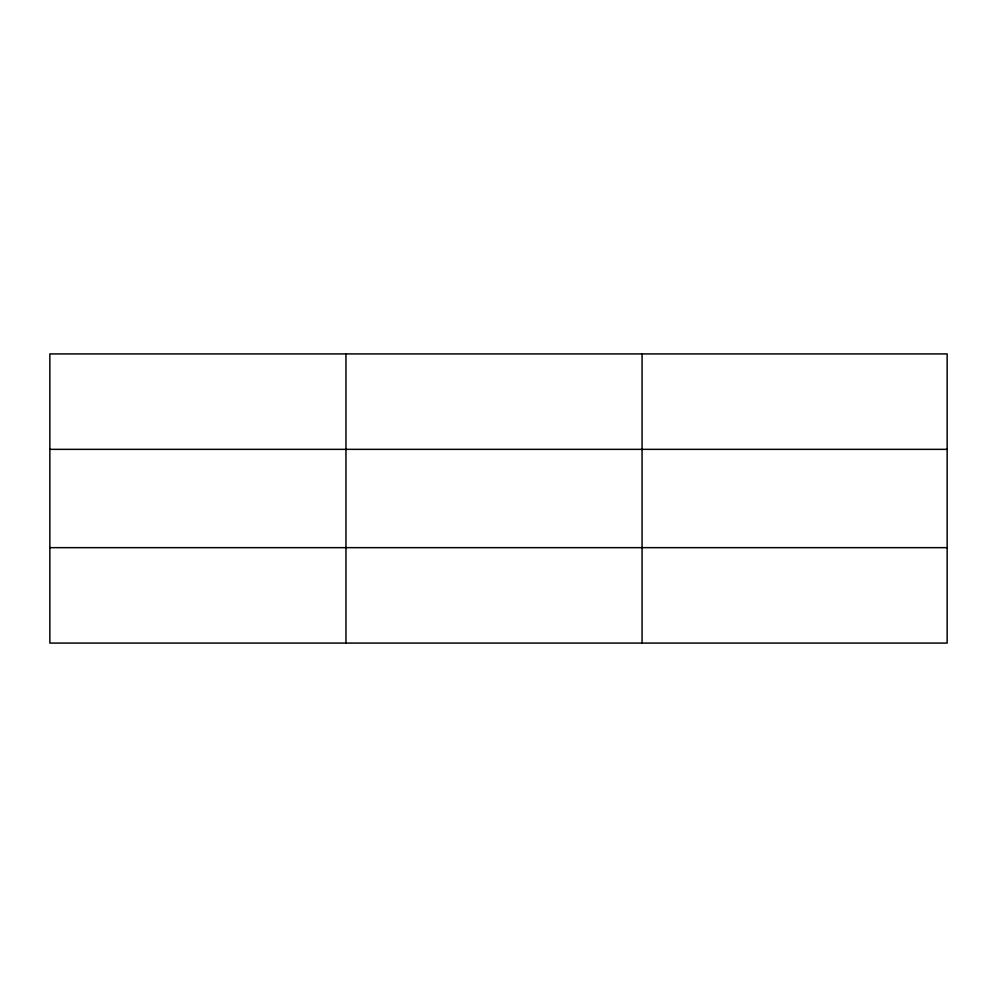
<?xml version="1.0" encoding="UTF-8"?>
<svg xmlns="http://www.w3.org/2000/svg" width="997" height="997" viewBox="0 0 997 997"><rect width="100%" height="100%" fill="white"/><g stroke="black" fill="none" stroke-linecap="round" stroke-linejoin="round"><path stroke-width="1.5" d="M345.959 353.923L345.959 643.077M642.068 353.923L642.068 643.077M947.15 547.652L947.15 643.077L49.85 643.077L49.85 353.923L947.15 353.923L947.15 547.652L49.85 547.652M49.85 449.348L947.15 449.348"/></g></svg>
